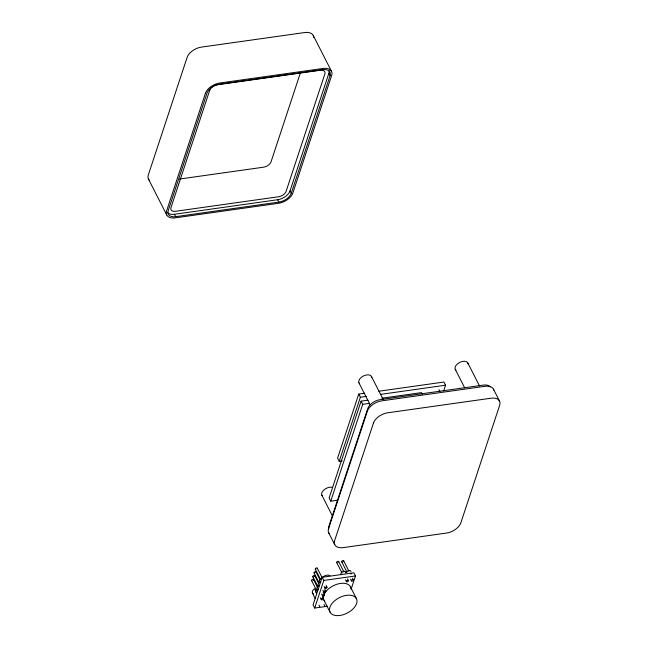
<?xml version="1.0" encoding="UTF-8"?>
<svg xmlns="http://www.w3.org/2000/svg" width="648" height="648" viewBox="0 0 648 648"><rect width="100%" height="100%" fill="white"/><g stroke="black" fill="none" stroke-linecap="round" stroke-linejoin="round"><path stroke-width="0.97" d="M300.364 72.989L271.018 161.879A6.585 3.848 -27 0 1 263.598 167.184L179.415 179.059M167.549 212.479A10.984 6.407 -27 0 0 174.442 214.286L277.676 199.722A10.984 6.407 -27 0 0 290.045 190.877L328.852 73.313A10.984 6.407 -27 0 0 329.038 70.567M330.067 75.695A10.984 6.407 -27 0 0 322.623 69.644L219.389 84.208A10.984 6.407 -27 0 0 207.02 93.061L168.213 210.616A10.984 6.407 -27 0 0 175.657 216.667L278.891 202.103A10.984 6.407 -27 0 0 291.26 193.258L330.067 75.695L328.852 73.313M364.759 393.206L358.741 394.057L337.592 458.128L339.212 461.303L342.217 460.882M339.212 461.303L360.361 397.232L358.741 394.057M368.015 400.172L361.082 401.153L329.111 497.996L330.731 501.179L337.665 500.199M330.731 501.179L362.702 404.328L361.082 401.153M351.086 589.299L355.493 575.967L353.873 572.783L322.169 577.255L313.049 604.884L314.669 608.059L327.548 606.245M314.669 608.059L323.789 580.438L322.169 577.255M443.669 390.955L445.565 385.212L443.945 382.036L378.788 391.23M360.361 397.232L366.379 396.39M380.408 394.405L445.565 385.212M381.883 398.212L421.516 392.623L422.326 394.211M362.702 404.328L369.635 403.348M323.789 580.438L355.493 575.967M313.243 35.454L331.541 71.369M493.484 389.205L499.559 401.128M467.783 362.929L479.504 385.933M455.228 369.247L464.689 387.828M438.939 389.707L439.854 391.505M290.045 190.877L291.26 193.258M371.482 376.512L383.203 399.516M277.676 199.722L278.891 202.103M358.927 382.83L370.194 404.951M321.837 495.177L332.659 516.415M174.442 214.286L175.657 216.667M343.683 560.836L348.989 571.236M352.52 578.17L353.403 579.903A1.102 0.64 -27 0 1 352.18 581.143A1.102 0.64 -27 0 1 351.686 580.146A1.102 0.64 -27 0 1 353.403 579.903M148.441 179.034L166.739 214.95M328.69 532.786L334.757 544.701M341.723 561.824L347.02 572.225M350.56 579.158L351.443 580.892M338.653 561.549L343.95 571.949M347.49 578.883L348.373 580.616A1.102 0.64 -27 0 1 347.142 581.855A1.102 0.64 -27 0 1 346.656 580.859A1.102 0.64 -27 0 1 348.373 580.616M350.414 586.813L356.489 598.736A14.823 8.651 -27 0 1 339.925 615.454A14.823 8.651 -27 0 1 333.323 602A14.823 8.651 -27 0 1 356.489 598.736M336.693 562.537L341.99 572.937M345.522 579.871L346.405 581.604M317.269 568.175L322.129 577.708M326.106 585.509L326.989 587.242A1.102 0.64 -27 0 1 325.766 588.481A1.102 0.64 -27 0 1 325.272 587.485A1.102 0.64 -27 0 1 326.989 587.242M315.309 569.163L320.614 579.563M324.146 586.497L325.029 588.23M316.022 571.957L319.999 579.758M324.859 589.291L325.742 591.025A1.102 0.64 -27 0 1 324.51 592.264A1.102 0.64 -27 0 1 324.024 591.268A1.102 0.64 -27 0 1 325.742 591.025M314.061 572.945L318.921 582.479M322.898 590.279L323.781 592.013M314.774 575.74L318.751 583.54M323.166 592.207L324.494 594.815A1.102 0.64 -27 0 1 323.263 596.047A1.102 0.64 -27 0 1 322.777 595.05A1.102 0.64 -27 0 1 324.494 594.815M312.814 576.728L317.674 586.262M321.643 594.062L322.526 595.795M313.527 579.523L317.496 587.331M322.356 596.865L323.239 598.598A1.102 0.64 -27 0 1 322.016 599.837A1.102 0.64 -27 0 1 321.521 598.841A1.102 0.64 -27 0 1 323.239 598.598M323.927 600.137L330.002 612.06M323.984 604.357L324.794 605.945M311.558 580.511L316.864 590.911M320.396 597.853L321.278 599.586M315.787 591.122L314.547 588.684A5.16 3.013 -27 0 0 313.689 594.054M318.954 605.07L319.764 606.658M312.409 593.009L315.309 598.695M315.795 569.422A1.102 0.64 -27 0 1 315.398 568.604A1.102 0.64 -27 0 1 316.783 567.907A1.102 0.64 -27 0 1 317.188 568.725M320.185 581.58A2.746 1.604 -27 0 1 319.723 579.644A2.746 1.604 -27 0 1 322.574 577.927M313.3 576.987A1.102 0.64 -27 0 1 312.944 576.113A1.102 0.64 -27 0 1 314.434 575.497A1.102 0.64 -27 0 1 314.531 576.485M317.69 589.145A2.746 1.604 -27 0 1 317.083 587.461A2.746 1.604 -27 0 1 319.415 585.654M314.547 573.205A1.102 0.64 -27 0 1 314.15 572.395A1.102 0.64 -27 0 1 315.536 571.698A1.102 0.64 -27 0 1 315.932 572.508M318.938 585.363A2.746 1.604 -27 0 1 318.338 583.678A2.746 1.604 -27 0 1 320.663 581.864M312.053 580.778A1.102 0.64 -27 0 1 311.696 579.895A1.102 0.64 -27 0 1 313.187 579.288A1.102 0.64 -27 0 1 313.276 580.268M316.443 592.928A2.746 1.604 -27 0 1 315.835 591.243A2.746 1.604 -27 0 1 318.168 589.437M342.46 562.075A1.102 0.64 -27 0 1 341.771 561.338A1.102 0.64 -27 0 1 343.278 560.585A1.102 0.64 -27 0 1 343.44 561.581M350.609 573.772A2.746 1.604 -27 0 1 351.767 573.845M345.894 572.808A2.746 1.604 -27 0 1 348.656 570.653A2.746 1.604 -27 0 1 350.924 571.633M337.179 562.796A1.102 0.64 -27 0 1 336.782 561.986A1.102 0.64 -27 0 1 338.167 561.281A1.102 0.64 -27 0 1 338.564 562.1M341.156 574.727A2.746 1.604 -27 0 1 342.962 571.577A2.746 1.604 -27 0 1 345.813 572.816M322.348 577.449A5.16 3.013 -27 0 1 329.913 575.691M324.138 594.483A14.823 8.651 -27 0 1 338.718 583.751A14.823 8.651 -27 0 1 350.876 588.271M324.794 601.393A14.823 8.651 -27 0 1 323.563 596.233M493.817 390.128A12.741 7.436 -27 0 0 484.963 386.289L381.729 400.853A12.741 7.436 -27 0 0 367.384 411.116L328.577 528.679A12.741 7.436 -27 0 0 329.208 533.604M328.755 528.817A10.984 6.407 -27 0 1 328.941 526.071L367.756 408.507A10.984 6.407 -27 0 1 380.117 399.662L483.351 385.098A10.984 6.407 -27 0 1 490.253 386.905M313.705 37.373A12.741 7.436 -27 0 0 304.714 32.538L201.479 47.102A12.741 7.436 -27 0 0 187.134 57.364L148.327 174.928A12.741 7.436 -27 0 0 149.672 180.565M322.518 496.02A7.031 4.099 -27 0 1 324.049 489.823A7.031 4.099 -27 0 1 332.651 487.442M359.608 383.673A7.031 4.099 -27 0 1 363.398 375.994A7.031 4.099 -27 0 1 371.733 377.573M455.909 370.089A7.031 4.099 -27 0 1 459.699 362.402A7.031 4.099 -27 0 1 468.034 363.99M205.432 93.28L166.625 210.843A12.741 7.436 -27 0 0 175.268 217.866L278.502 203.302A12.741 7.436 -27 0 0 292.847 193.031L331.654 75.476A12.741 7.436 -27 0 0 323.012 68.453L219.777 83.017A12.741 7.436 -27 0 0 205.432 93.28M209.766 90.113L170.959 207.676A6.585 3.848 -27 0 0 175.43 211.305L278.664 196.741A6.585 3.848 -27 0 0 286.084 191.435L324.891 73.872A6.585 3.848 -27 0 0 320.42 70.243L217.185 84.807A6.585 3.848 -27 0 0 209.766 90.113M373.459 423.039L334.643 540.594A12.741 7.436 -27 0 0 343.286 547.617L446.521 533.053A12.741 7.436 -27 0 0 460.866 522.79L499.673 405.227A12.741 7.436 -27 0 0 491.03 398.212L387.804 412.776A12.741 7.436 -27 0 0 373.459 423.039"/></g></svg>
